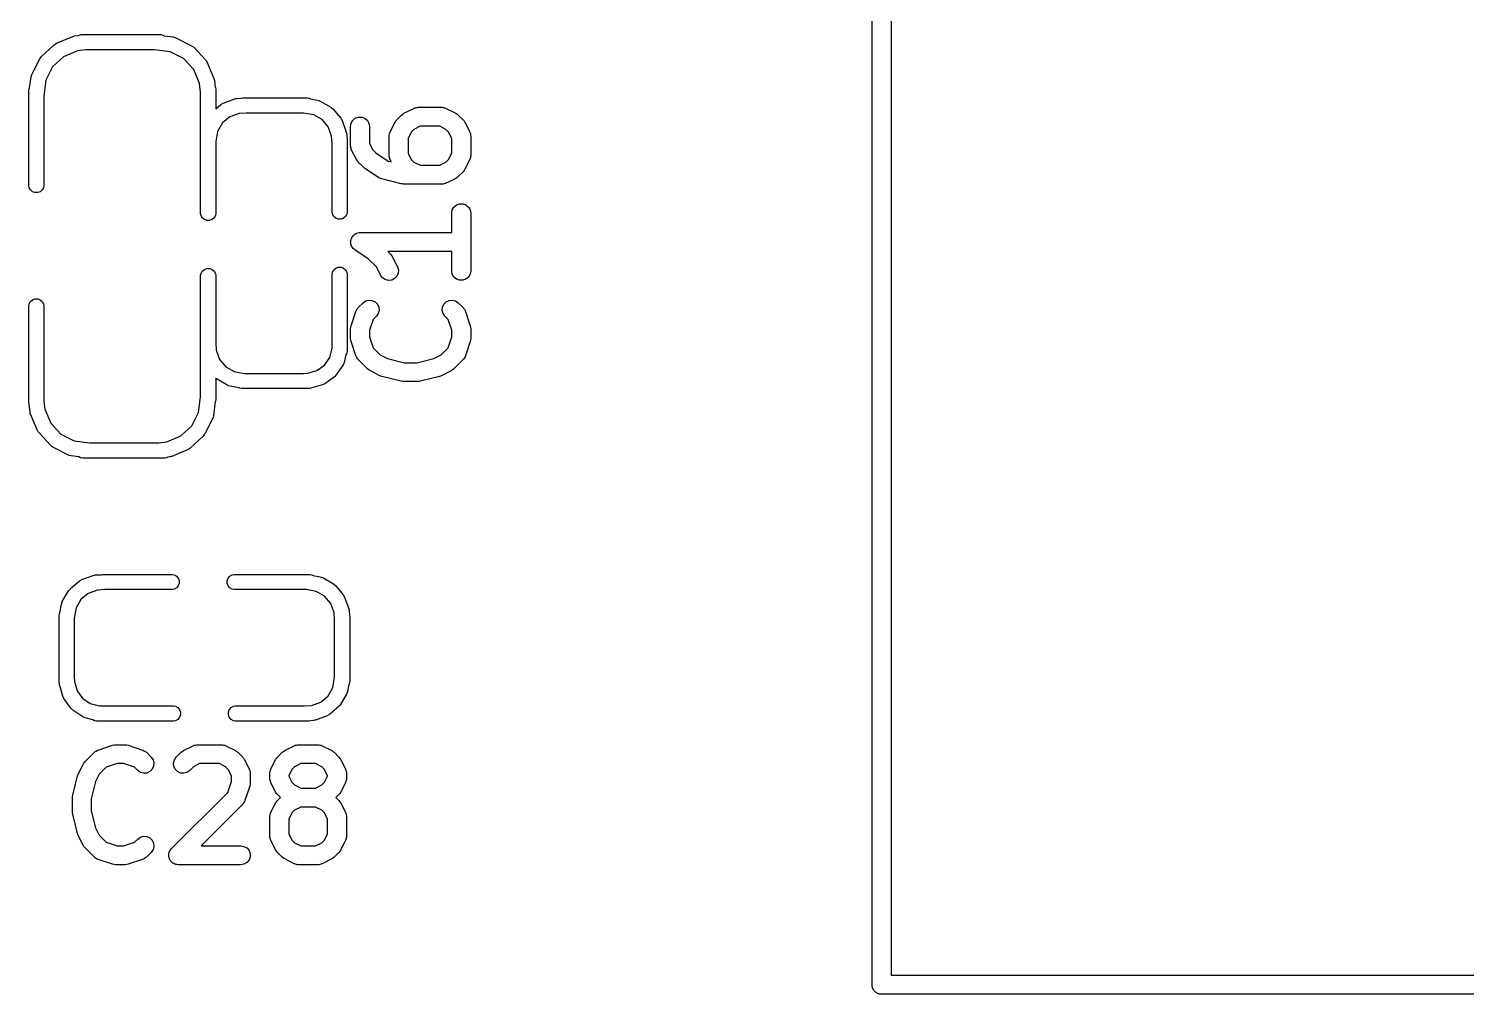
# Model space of a CAD drawing. Extents: x 553.3 to 630.8, y 408.7 to 458.1.
# Drawn here: x 553.4 to 564.77, y 441.85 to 449.49 of the extents above; entities that cross this region are included whole.
import ezdxf

# ---------------------------------------------------------------- set-up
doc = ezdxf.new("R2010")
doc.units = 0
doc.header["$MEASUREMENT"] = 0
doc.layers.add('BLACK', color=7, linetype='CONTINUOUS')

msp = doc.modelspace()

# ---------------------------------------------------------------- linework, layer by layer
at = {"layer": 'BLACK', "linetype": 'CONTINUOUS'}
for p, q in [((560.073, 441.937), (560.073, 453.721)), ((560.223, 453.693), (560.223, 441.999)), ((553.619, 449.372), (553.748, 449.426)), ((553.748, 449.426), (553.756, 449.428)), ((553.756, 449.428), (553.763, 449.43)), ((553.763, 449.43), (553.793, 449.434)), ((553.793, 449.434), (553.799, 449.437)), ((553.799, 449.437), (553.815, 449.44)), ((553.815, 449.44), (554.445, 449.44)), ((554.445, 449.44), (554.461, 449.437)), ((554.461, 449.437), (554.471, 449.431)), ((554.471, 449.431), (554.545, 449.422)), ((554.545, 449.422), (554.565, 449.416)), ((554.565, 449.416), (554.565, 449.416)), ((554.565, 449.416), (554.689, 449.352)), ((553.5, 449.266), (553.602, 449.36)), ((553.602, 449.36), (553.61, 449.365)), ((553.602, 449.36), (553.602, 449.36)), ((553.61, 449.365), (553.619, 449.372)), ((553.619, 449.372), (553.619, 449.372)), ((553.787, 449.312), (553.676, 449.265)), ((553.851, 449.32), (553.787, 449.312)), ((554.394, 449.32), (553.851, 449.32)), ((554.52, 449.304), (554.394, 449.32)), ((554.625, 449.25), (554.52, 449.304)), ((554.689, 449.352), (554.705, 449.34)), ((554.705, 449.34), (554.705, 449.34)), ((554.705, 449.34), (554.8, 449.238)), ((553.424, 449.125), (553.487, 449.249)), ((553.487, 449.249), (553.5, 449.266)), ((553.5, 449.266), (553.5, 449.266)), ((553.589, 449.185), (553.536, 449.08)), ((553.676, 449.265), (553.589, 449.185)), ((554.705, 449.164), (554.625, 449.25)), ((554.752, 449.053), (554.705, 449.164)), ((554.8, 449.238), (554.8, 449.238)), ((554.8, 449.238), (554.803, 449.234)), ((554.803, 449.234), (554.811, 449.22)), ((554.811, 449.22), (554.811, 449.22)), ((554.811, 449.22), (554.865, 449.092)), ((553.407, 449.018), (553.418, 449.105)), ((553.418, 449.105), (553.424, 449.125)), ((553.424, 449.125), (553.424, 449.125)), ((553.536, 449.08), (553.52, 448.956)), ((554.76, 448.986), (554.752, 449.053)), ((554.865, 449.092), (554.867, 449.084)), ((554.867, 449.084), (554.87, 449.076)), ((554.87, 449.076), (554.876, 449.022)), ((553.4, 448.995), (553.403, 449.011)), ((553.4, 448.245), (553.4, 448.995)), ((553.403, 449.011), (553.407, 449.018)), ((553.52, 448.956), (553.52, 448.245)), ((554.76, 448.625), (554.76, 448.986)), ((554.876, 449.022), (554.877, 449.021)), ((554.877, 449.021), (554.88, 449.005)), ((554.88, 449.005), (554.88, 448.854)), ((554.939, 448.899), (555.031, 448.932)), ((555.031, 448.932), (555.039, 448.934)), ((555.039, 448.934), (555.048, 448.936)), ((555.048, 448.936), (555.08, 448.937)), ((555.08, 448.937), (555.095, 448.94)), ((555.095, 448.94), (555.605, 448.94)), ((555.605, 448.94), (555.621, 448.937)), ((555.621, 448.937), (555.63, 448.932)), ((555.63, 448.932), (555.686, 448.922)), ((554.88, 448.854), (554.921, 448.888)), ((554.921, 448.888), (554.939, 448.899)), ((554.939, 448.899), (554.939, 448.899)), ((555.121, 448.82), (555.064, 448.816)), ((555.123, 448.82), (555.121, 448.82)), ((555.575, 448.82), (555.123, 448.82)), ((555.655, 448.806), (555.575, 448.82)), ((555.686, 448.922), (555.686, 448.922)), ((555.686, 448.922), (555.696, 448.919)), ((555.696, 448.919), (555.706, 448.915)), ((555.706, 448.915), (555.706, 448.915)), ((555.706, 448.915), (555.79, 448.866)), ((555.79, 448.866), (555.79, 448.866)), ((555.79, 448.866), (555.793, 448.864)), ((555.793, 448.864), (555.806, 448.853)), ((555.806, 448.853), (555.806, 448.853)), ((555.806, 448.853), (555.868, 448.779)), ((556.36, 448.811), (556.369, 448.819)), ((556.369, 448.819), (556.446, 448.857)), ((556.446, 448.857), (556.45, 448.858)), ((556.45, 448.858), (556.453, 448.86)), ((556.453, 448.86), (556.462, 448.862)), ((556.462, 448.862), (556.47, 448.864)), ((556.47, 448.864), (556.475, 448.864)), ((556.475, 448.864), (556.479, 448.865)), ((556.479, 448.865), (556.67, 448.865)), ((556.67, 448.865), (556.674, 448.864)), ((556.674, 448.864), (556.678, 448.864)), ((556.678, 448.864), (556.687, 448.862)), ((556.687, 448.862), (556.695, 448.86)), ((556.695, 448.86), (556.699, 448.858)), ((556.699, 448.858), (556.703, 448.857)), ((556.703, 448.857), (556.779, 448.819)), ((556.779, 448.819), (556.789, 448.811)), ((554.932, 448.741), (554.894, 448.675)), ((554.99, 448.79), (554.932, 448.741)), ((555.064, 448.816), (554.99, 448.79)), ((555.721, 448.768), (555.655, 448.806)), ((555.77, 448.71), (555.721, 448.768)), ((555.796, 448.636), (555.77, 448.71)), ((555.868, 448.779), (555.879, 448.761)), ((555.879, 448.761), (555.879, 448.761)), ((555.879, 448.761), (555.912, 448.669)), ((555.947, 448.713), (555.951, 448.739)), ((555.947, 448.561), (555.947, 448.713)), ((555.951, 448.739), (555.964, 448.762)), ((555.964, 448.762), (555.984, 448.778)), ((555.984, 448.778), (556.009, 448.787)), ((556.009, 448.787), (556.035, 448.787)), ((556.035, 448.787), (556.059, 448.778)), ((556.059, 448.778), (556.079, 448.762)), ((556.079, 448.762), (556.092, 448.739)), ((556.092, 448.739), (556.097, 448.713)), ((556.097, 448.713), (556.097, 448.579)), ((556.26, 448.671), (556.298, 448.747)), ((556.298, 448.747), (556.305, 448.757)), ((556.305, 448.757), (556.312, 448.766)), ((556.312, 448.766), (556.35, 448.804)), ((556.35, 448.804), (556.36, 448.811)), ((556.497, 448.715), (556.447, 448.69)), ((556.652, 448.715), (556.497, 448.715)), ((556.701, 448.69), (556.652, 448.715)), ((556.789, 448.811), (556.799, 448.804)), ((556.799, 448.804), (556.837, 448.766)), ((556.837, 448.766), (556.844, 448.757)), ((556.844, 448.757), (556.851, 448.747)), ((556.851, 448.747), (556.889, 448.671)), ((554.76, 448.025), (554.76, 448.625)), ((554.76, 448.625), (554.76, 448.625)), ((554.894, 448.675), (554.88, 448.595)), ((554.88, 448.595), (554.88, 448.025)), ((555.8, 448.579), (555.796, 448.636)), ((555.912, 448.669), (555.914, 448.661)), ((555.914, 448.661), (555.916, 448.652)), ((555.916, 448.652), (555.917, 448.632)), ((555.917, 448.632), (555.917, 448.631)), ((555.917, 448.631), (555.92, 448.615)), ((555.92, 448.615), (555.92, 448.035)), ((556.252, 448.646), (556.255, 448.654)), ((556.252, 448.641), (556.252, 448.646)), ((556.252, 448.637), (556.252, 448.641)), ((556.252, 448.485), (556.252, 448.637)), ((556.255, 448.654), (556.256, 448.663)), ((556.256, 448.663), (556.258, 448.667)), ((556.258, 448.667), (556.26, 448.671)), ((556.426, 448.669), (556.402, 448.619)), ((556.402, 448.619), (556.402, 448.502)), ((556.447, 448.69), (556.426, 448.669)), ((556.722, 448.669), (556.701, 448.69)), ((556.747, 448.619), (556.722, 448.669)), ((556.747, 448.502), (556.747, 448.619)), ((556.889, 448.671), (556.89, 448.667)), ((556.89, 448.667), (556.892, 448.663)), ((556.892, 448.663), (556.894, 448.654)), ((556.894, 448.654), (556.896, 448.646)), ((556.896, 448.646), (556.896, 448.641)), ((556.896, 448.641), (556.897, 448.637)), ((556.897, 448.637), (556.897, 448.485)), ((555.8, 448.577), (555.8, 448.579)), ((555.8, 448.035), (555.8, 448.577)), ((555.948, 448.557), (555.947, 448.561)), ((555.947, 448.552), (555.948, 448.557)), ((555.95, 448.544), (555.947, 448.552)), ((555.951, 448.535), (555.95, 448.544)), ((555.954, 448.532), (555.951, 448.535)), ((555.955, 448.527), (555.954, 448.532)), ((555.993, 448.451), (555.955, 448.527)), ((556.097, 448.579), (556.122, 448.529)), ((556.122, 448.529), (556.146, 448.505)), ((556.146, 448.505), (556.243, 448.44)), ((556.252, 448.481), (556.252, 448.485)), ((556.252, 448.476), (556.252, 448.481)), ((556.402, 448.502), (556.426, 448.453)), ((556.722, 448.453), (556.747, 448.502)), ((556.897, 448.485), (556.896, 448.481)), ((556.896, 448.481), (556.896, 448.476)), ((556, 448.442), (555.993, 448.451)), ((556.007, 448.432), (556, 448.442)), ((556.045, 448.394), (556.007, 448.432)), ((556.051, 448.389), (556.045, 448.394)), ((556.056, 448.384), (556.051, 448.389)), ((556.171, 448.308), (556.056, 448.384)), ((556.243, 448.44), (556.268, 448.434)), ((556.255, 448.468), (556.252, 448.476)), ((556.256, 448.459), (556.255, 448.468)), ((556.258, 448.455), (556.256, 448.459)), ((556.26, 448.451), (556.258, 448.455)), ((556.268, 448.434), (556.26, 448.451)), ((556.426, 448.453), (556.447, 448.432)), ((556.447, 448.432), (556.497, 448.407)), ((556.497, 448.407), (556.652, 448.407)), ((556.652, 448.407), (556.701, 448.432)), ((556.701, 448.432), (556.722, 448.453)), ((556.844, 448.365), (556.837, 448.356)), ((556.851, 448.375), (556.844, 448.365)), ((556.889, 448.451), (556.851, 448.375)), ((556.89, 448.455), (556.889, 448.451)), ((556.892, 448.459), (556.89, 448.455)), ((556.894, 448.468), (556.892, 448.459)), ((556.896, 448.476), (556.894, 448.468)), ((556.182, 448.303), (556.171, 448.308)), ((556.194, 448.298), (556.182, 448.303)), ((556.347, 448.26), (556.194, 448.298)), ((556.356, 448.259), (556.347, 448.26)), ((556.365, 448.257), (556.356, 448.259)), ((556.67, 448.257), (556.365, 448.257)), ((556.674, 448.258), (556.67, 448.257)), ((556.678, 448.258), (556.674, 448.258)), ((556.687, 448.26), (556.678, 448.258)), ((556.695, 448.262), (556.687, 448.26)), ((556.699, 448.264), (556.695, 448.262)), ((556.703, 448.265), (556.699, 448.264)), ((556.779, 448.303), (556.703, 448.265)), ((556.789, 448.311), (556.779, 448.303)), ((556.799, 448.317), (556.789, 448.311)), ((556.837, 448.356), (556.799, 448.317)), ((553.403, 448.229), (553.4, 448.245)), ((553.413, 448.211), (553.403, 448.229)), ((553.43, 448.197), (553.413, 448.211)), ((553.449, 448.19), (553.43, 448.197)), ((553.471, 448.19), (553.449, 448.19)), ((553.49, 448.197), (553.471, 448.19)), ((553.507, 448.211), (553.49, 448.197)), ((553.517, 448.229), (553.507, 448.211)), ((553.52, 448.245), (553.517, 448.229)), ((554.763, 448.009), (554.76, 448.025)), ((554.88, 448.025), (554.877, 448.009)), ((555.803, 448.019), (555.8, 448.035)), ((555.92, 448.035), (555.917, 448.019)), ((556.747, 448.028), (556.751, 448.053)), ((556.747, 447.874), (556.747, 448.028)), ((556.751, 448.053), (556.764, 448.076)), ((556.764, 448.076), (556.784, 448.093)), ((556.784, 448.093), (556.809, 448.101)), ((556.809, 448.101), (556.835, 448.101)), ((556.835, 448.101), (556.859, 448.093)), ((556.859, 448.093), (556.879, 448.076)), ((556.879, 448.076), (556.892, 448.053)), ((556.892, 448.053), (556.897, 448.028)), ((556.897, 448.028), (556.897, 447.57)), ((554.773, 447.991), (554.763, 448.009)), ((554.79, 447.977), (554.773, 447.991)), ((554.809, 447.97), (554.79, 447.977)), ((554.831, 447.97), (554.809, 447.97)), ((554.85, 447.977), (554.831, 447.97)), ((554.867, 447.991), (554.85, 447.977)), ((554.877, 448.009), (554.867, 447.991)), ((555.813, 448.001), (555.803, 448.019)), ((555.83, 447.987), (555.813, 448.001)), ((555.849, 447.98), (555.83, 447.987)), ((555.871, 447.98), (555.849, 447.98)), ((555.89, 447.987), (555.871, 447.98)), ((555.907, 448.001), (555.89, 447.987)), ((555.917, 448.019), (555.907, 448.001)), ((555.947, 447.804), (555.948, 447.808)), ((555.948, 447.795), (555.947, 447.804)), ((555.948, 447.812), (555.951, 447.82)), ((555.948, 447.808), (555.948, 447.812)), ((555.948, 447.786), (555.948, 447.795)), ((555.951, 447.82), (555.953, 447.829)), ((555.953, 447.829), (555.956, 447.833)), ((555.956, 447.833), (555.957, 447.837)), ((555.957, 447.837), (555.963, 447.843)), ((555.963, 447.843), (555.968, 447.851)), ((555.968, 447.851), (555.971, 447.853)), ((555.971, 447.853), (555.974, 447.856)), ((555.974, 447.856), (555.981, 447.861)), ((555.981, 447.861), (555.989, 447.866)), ((555.989, 447.866), (555.993, 447.867)), ((555.993, 447.867), (555.996, 447.87)), ((555.996, 447.87), (556.005, 447.871)), ((556.005, 447.871), (556.014, 447.874)), ((556.014, 447.874), (556.018, 447.873)), ((556.018, 447.873), (556.022, 447.874)), ((556.022, 447.874), (556.747, 447.874)), ((555.949, 447.782), (555.948, 447.786)), ((555.95, 447.778), (555.949, 447.782)), ((555.954, 447.77), (555.95, 447.778)), ((555.957, 447.762), (555.954, 447.77)), ((555.96, 447.758), (555.957, 447.762)), ((555.961, 447.755), (555.96, 447.758)), ((555.968, 447.748), (555.961, 447.755)), ((555.974, 447.742), (555.968, 447.748)), ((555.977, 447.74), (555.974, 447.742)), ((555.98, 447.737), (555.977, 447.74)), ((556.088, 447.665), (555.98, 447.737)), ((556.747, 447.724), (556.241, 447.724)), ((556.241, 447.724), (556.265, 447.7)), ((556.265, 447.7), (556.272, 447.69)), ((556.272, 447.69), (556.279, 447.68)), ((556.747, 447.57), (556.747, 447.724)), ((554.763, 447.551), (554.773, 447.569)), ((554.773, 447.569), (554.79, 447.583)), ((554.79, 447.583), (554.809, 447.59)), ((554.809, 447.59), (554.831, 447.59)), ((554.831, 447.59), (554.85, 447.583)), ((554.85, 447.583), (554.867, 447.569)), ((554.867, 447.569), (554.877, 447.551)), ((555.803, 447.561), (555.813, 447.579)), ((555.813, 447.579), (555.83, 447.593)), ((555.83, 447.593), (555.849, 447.6)), ((555.849, 447.6), (555.871, 447.6)), ((555.871, 447.6), (555.89, 447.593)), ((555.89, 447.593), (555.907, 447.579)), ((555.907, 447.579), (555.917, 447.561)), ((556.151, 447.602), (556.088, 447.665)), ((556.183, 447.537), (556.151, 447.602)), ((556.279, 447.68), (556.318, 447.604)), ((556.318, 447.604), (556.325, 447.579)), ((556.325, 447.579), (556.323, 447.553)), ((556.751, 447.545), (556.747, 447.57)), ((556.897, 447.57), (556.892, 447.545)), ((554.76, 447.535), (554.763, 447.551)), ((554.76, 447.305), (554.76, 447.535)), ((554.877, 447.551), (554.88, 447.535)), ((554.88, 447.535), (554.88, 447.003)), ((555.8, 447.545), (555.803, 447.561)), ((555.8, 446.961), (555.8, 447.545)), ((555.917, 447.561), (555.92, 447.545)), ((555.92, 447.545), (555.92, 446.935)), ((556.199, 447.516), (556.183, 447.537)), ((556.221, 447.502), (556.199, 447.516)), ((556.246, 447.496), (556.221, 447.502)), ((556.272, 447.499), (556.246, 447.496)), ((556.295, 447.51), (556.272, 447.499)), ((556.313, 447.529), (556.295, 447.51)), ((556.323, 447.553), (556.313, 447.529)), ((556.764, 447.522), (556.751, 447.545)), ((556.784, 447.506), (556.764, 447.522)), ((556.809, 447.497), (556.784, 447.506)), ((556.835, 447.497), (556.809, 447.497)), ((556.859, 447.506), (556.835, 447.497)), ((556.879, 447.522), (556.859, 447.506)), ((556.892, 447.545), (556.879, 447.522)), ((553.413, 447.329), (553.43, 447.343)), ((553.43, 447.343), (553.449, 447.35)), ((553.449, 447.35), (553.471, 447.35)), ((553.471, 447.35), (553.49, 447.343)), ((553.49, 447.343), (553.507, 447.329)), ((556.066, 447.334), (556.092, 447.34)), ((556.092, 447.34), (556.118, 447.338)), ((556.726, 447.338), (556.752, 447.34)), ((556.752, 447.34), (556.777, 447.334)), ((553.4, 447.295), (553.403, 447.311)), ((553.4, 446.535), (553.4, 447.295)), ((553.403, 447.311), (553.413, 447.329)), ((553.507, 447.329), (553.517, 447.311)), ((553.517, 447.311), (553.52, 447.295)), ((553.52, 447.295), (553.52, 446.541)), ((554.76, 446.574), (554.76, 447.305)), ((555.951, 447.137), (555.989, 447.251)), ((555.989, 447.251), (555.991, 447.255)), ((555.991, 447.255), (555.992, 447.259)), ((555.992, 447.259), (555.997, 447.267)), ((555.997, 447.267), (556.001, 447.274)), ((556.001, 447.274), (556.004, 447.277)), ((556.004, 447.277), (556.007, 447.281)), ((556.007, 447.281), (556.045, 447.319)), ((556.045, 447.319), (556.066, 447.334)), ((556.118, 447.338), (556.141, 447.327)), ((556.141, 447.327), (556.16, 447.309)), ((556.166, 447.234), (556.151, 447.213)), ((556.16, 447.309), (556.171, 447.285)), ((556.173, 447.259), (556.166, 447.234)), ((556.171, 447.285), (556.173, 447.259)), ((556.671, 447.259), (556.673, 447.285)), ((556.678, 447.234), (556.671, 447.259)), ((556.673, 447.285), (556.684, 447.309)), ((556.693, 447.213), (556.678, 447.234)), ((556.684, 447.309), (556.703, 447.327)), ((556.703, 447.327), (556.726, 447.338)), ((556.777, 447.334), (556.799, 447.319)), ((556.799, 447.319), (556.837, 447.281)), ((556.837, 447.281), (556.839, 447.277)), ((556.839, 447.277), (556.843, 447.274)), ((556.843, 447.274), (556.847, 447.267)), ((556.847, 447.267), (556.852, 447.259)), ((556.852, 447.259), (556.853, 447.255)), ((556.853, 447.255), (556.855, 447.251)), ((556.855, 447.251), (556.893, 447.137)), ((555.947, 447.113), (555.949, 447.125)), ((555.947, 447.037), (555.947, 447.113)), ((555.949, 447.125), (555.951, 447.137)), ((556.126, 447.187), (556.097, 447.101)), ((556.151, 447.213), (556.126, 447.187)), ((556.718, 447.187), (556.693, 447.213)), ((556.747, 447.101), (556.718, 447.187)), ((556.893, 447.137), (556.895, 447.125)), ((556.895, 447.125), (556.897, 447.113)), ((556.897, 447.113), (556.897, 447.037)), ((554.88, 447.003), (554.88, 447.001)), ((554.88, 447.001), (554.884, 446.944)), ((555.949, 447.025), (555.947, 447.037)), ((555.951, 447.013), (555.949, 447.025)), ((555.989, 446.899), (555.951, 447.013)), ((556.097, 447.101), (556.097, 447.049)), ((556.097, 447.049), (556.126, 446.963)), ((556.718, 446.963), (556.747, 447.049)), ((556.747, 447.049), (556.747, 447.101)), ((556.893, 447.013), (556.855, 446.899)), ((556.895, 447.025), (556.893, 447.013)), ((556.897, 447.037), (556.895, 447.025)), ((554.884, 446.944), (554.91, 446.87)), ((555.74, 446.825), (555.781, 446.886)), ((555.781, 446.886), (555.8, 446.961)), ((555.91, 446.907), (555.895, 446.847)), ((555.917, 446.919), (555.91, 446.907)), ((555.92, 446.935), (555.917, 446.919)), ((555.991, 446.895), (555.989, 446.899)), ((555.992, 446.891), (555.991, 446.895)), ((555.997, 446.884), (555.992, 446.891)), ((556.126, 446.963), (556.181, 446.908)), ((556.181, 446.908), (556.239, 446.879)), ((556.605, 446.879), (556.663, 446.908)), ((556.663, 446.908), (556.718, 446.963)), ((556.852, 446.891), (556.847, 446.884)), ((556.853, 446.895), (556.852, 446.891)), ((556.855, 446.899), (556.853, 446.895)), ((554.91, 446.87), (554.959, 446.812)), ((554.959, 446.812), (555.025, 446.774)), ((555.025, 446.774), (555.105, 446.76)), ((555.607, 446.761), (555.68, 446.782)), ((555.68, 446.782), (555.74, 446.825)), ((555.887, 446.828), (555.833, 446.749)), ((555.895, 446.847), (555.887, 446.828)), ((555.887, 446.828), (555.887, 446.828)), ((556.001, 446.876), (555.997, 446.884)), ((556.004, 446.873), (556.001, 446.876)), ((556.007, 446.87), (556.004, 446.873)), ((556.083, 446.794), (556.007, 446.87)), ((556.093, 446.787), (556.083, 446.794)), ((556.103, 446.78), (556.093, 446.787)), ((556.179, 446.741), (556.103, 446.78)), ((556.239, 446.879), (556.374, 446.845)), ((556.374, 446.845), (556.47, 446.845)), ((556.47, 446.845), (556.605, 446.879)), ((556.741, 446.78), (556.665, 446.741)), ((556.751, 446.787), (556.741, 446.78)), ((556.761, 446.794), (556.751, 446.787)), ((556.837, 446.87), (556.761, 446.794)), ((556.839, 446.873), (556.837, 446.87)), ((556.843, 446.876), (556.839, 446.873)), ((556.847, 446.884), (556.843, 446.876)), ((554.881, 446.721), (554.88, 446.722)), ((554.88, 446.722), (554.88, 446.555)), ((554.89, 446.714), (554.881, 446.721)), ((554.974, 446.665), (554.89, 446.714)), ((554.89, 446.714), (554.89, 446.714)), ((554.981, 446.662), (554.974, 446.665)), ((554.974, 446.665), (554.974, 446.665)), ((554.994, 446.658), (554.981, 446.662)), ((555.065, 446.645), (554.994, 446.658)), ((554.994, 446.658), (554.994, 446.658)), ((555.105, 446.76), (555.57, 446.76)), ((555.57, 446.76), (555.607, 446.761)), ((555.723, 446.669), (555.632, 446.643)), ((555.742, 446.678), (555.723, 446.669)), ((555.819, 446.734), (555.742, 446.678)), ((555.742, 446.678), (555.742, 446.678)), ((555.833, 446.749), (555.819, 446.734)), ((556.187, 446.739), (556.179, 446.741)), ((556.194, 446.736), (556.187, 446.739)), ((556.347, 446.698), (556.194, 446.736)), ((556.356, 446.697), (556.347, 446.698)), ((556.365, 446.695), (556.356, 446.697)), ((556.479, 446.695), (556.365, 446.695)), ((556.488, 446.697), (556.479, 446.695)), ((556.497, 446.698), (556.488, 446.697)), ((556.65, 446.736), (556.497, 446.698)), ((556.657, 446.739), (556.65, 446.736)), ((556.665, 446.741), (556.657, 446.739)), ((554.744, 446.45), (554.76, 446.574)), ((554.88, 446.555), (554.877, 446.539)), ((555.069, 446.643), (555.065, 446.645)), ((555.085, 446.64), (555.069, 446.643)), ((555.585, 446.64), (555.085, 446.64)), ((555.587, 446.64), (555.585, 446.64)), ((555.617, 446.641), (555.587, 446.64)), ((555.624, 446.642), (555.617, 446.641)), ((555.632, 446.643), (555.624, 446.642)), ((553.4, 446.534), (553.4, 446.535)), ((553.4, 446.532), (553.4, 446.534)), ((553.41, 446.453), (553.4, 446.532)), ((553.412, 446.446), (553.41, 446.453)), ((553.414, 446.438), (553.412, 446.446)), ((553.468, 446.309), (553.414, 446.438)), ((553.52, 446.541), (553.528, 446.477)), ((553.528, 446.477), (553.575, 446.366)), ((554.691, 446.345), (554.744, 446.45)), ((554.876, 446.538), (554.862, 446.425)), ((554.877, 446.539), (554.876, 446.538)), ((553.575, 446.366), (553.655, 446.279)), ((554.604, 446.265), (554.691, 446.345)), ((554.856, 446.405), (554.793, 446.281)), ((554.858, 446.409), (554.856, 446.405)), ((554.856, 446.405), (554.856, 446.405)), ((554.862, 446.425), (554.858, 446.409)), ((554.862, 446.425), (554.862, 446.425)), ((553.475, 446.298), (553.468, 446.309)), ((553.468, 446.309), (553.468, 446.309)), ((553.48, 446.292), (553.475, 446.298)), ((553.574, 446.19), (553.48, 446.292)), ((553.48, 446.292), (553.48, 446.292)), ((553.655, 446.279), (553.76, 446.226)), ((553.76, 446.226), (553.884, 446.21)), ((553.884, 446.21), (554.429, 446.21)), ((554.429, 446.21), (554.493, 446.218)), ((554.493, 446.218), (554.604, 446.265)), ((554.78, 446.264), (554.678, 446.17)), ((554.789, 446.276), (554.78, 446.264)), ((554.78, 446.264), (554.78, 446.264)), ((554.793, 446.281), (554.789, 446.276)), ((554.793, 446.281), (554.793, 446.281)), ((553.581, 446.185), (553.574, 446.19)), ((553.574, 446.19), (553.574, 446.19)), ((553.591, 446.177), (553.581, 446.185)), ((553.715, 446.114), (553.591, 446.177)), ((553.591, 446.177), (553.591, 446.177)), ((553.719, 446.112), (553.715, 446.114)), ((553.715, 446.114), (553.715, 446.114)), ((553.735, 446.108), (553.719, 446.112)), ((553.797, 446.1), (553.735, 446.108)), ((553.735, 446.108), (553.735, 446.108)), ((553.809, 446.093), (553.797, 446.1)), ((553.825, 446.09), (553.809, 446.093)), ((554.475, 446.09), (553.825, 446.09)), ((554.491, 446.093), (554.475, 446.09)), ((554.5, 446.098), (554.491, 446.093)), ((554.517, 446.1), (554.5, 446.098)), ((554.524, 446.102), (554.517, 446.1)), ((554.532, 446.104), (554.524, 446.102)), ((554.661, 446.158), (554.532, 446.104)), ((554.674, 446.167), (554.661, 446.158)), ((554.661, 446.158), (554.661, 446.158)), ((554.678, 446.17), (554.674, 446.167)), ((554.678, 446.17), (554.678, 446.17)), ((553.727, 445.056), (553.801, 445.118)), ((553.801, 445.118), (553.819, 445.129)), ((553.819, 445.129), (553.911, 445.162)), ((553.819, 445.129), (553.819, 445.129)), ((553.911, 445.162), (553.919, 445.164)), ((553.919, 445.164), (553.928, 445.166)), ((553.928, 445.166), (553.975, 445.168)), ((553.975, 445.168), (553.985, 445.17)), ((553.985, 445.17), (554.535, 445.17)), ((554.535, 445.17), (554.551, 445.167)), ((554.551, 445.167), (554.569, 445.157)), ((554.569, 445.157), (554.583, 445.14)), ((554.583, 445.08), (554.569, 445.063)), ((554.583, 445.14), (554.59, 445.121)), ((554.59, 445.099), (554.583, 445.08)), ((554.59, 445.121), (554.59, 445.099)), ((554.97, 445.121), (554.977, 445.14)), ((554.97, 445.099), (554.97, 445.121)), ((554.977, 445.08), (554.97, 445.099)), ((554.977, 445.14), (554.991, 445.157)), ((554.991, 445.063), (554.977, 445.08)), ((554.991, 445.157), (555.009, 445.167)), ((555.009, 445.167), (555.025, 445.17)), ((555.025, 445.17), (555.625, 445.17)), ((555.625, 445.17), (555.641, 445.167)), ((555.641, 445.167), (555.65, 445.162)), ((555.65, 445.162), (555.706, 445.152)), ((555.706, 445.152), (555.706, 445.152)), ((555.706, 445.152), (555.716, 445.149)), ((555.716, 445.149), (555.726, 445.145)), ((555.726, 445.145), (555.726, 445.145)), ((555.726, 445.145), (555.81, 445.096)), ((555.81, 445.096), (555.81, 445.096)), ((555.81, 445.096), (555.814, 445.093)), ((555.814, 445.093), (555.826, 445.083)), ((555.826, 445.083), (555.826, 445.083)), ((555.826, 445.083), (555.888, 445.009)), ((553.658, 444.936), (553.664, 444.954)), ((553.664, 444.954), (553.665, 444.956)), ((553.665, 444.956), (553.714, 445.04)), ((553.665, 444.956), (553.665, 444.956)), ((553.714, 445.04), (553.724, 445.052)), ((553.714, 445.04), (553.714, 445.04)), ((553.724, 445.052), (553.727, 445.056)), ((553.727, 445.056), (553.727, 445.056)), ((553.812, 444.971), (553.774, 444.905)), ((553.87, 445.02), (553.812, 444.971)), ((553.944, 445.046), (553.87, 445.02)), ((554.001, 445.05), (553.944, 445.046)), ((554.003, 445.05), (554.001, 445.05)), ((554.535, 445.05), (554.003, 445.05)), ((554.551, 445.053), (554.535, 445.05)), ((554.569, 445.063), (554.551, 445.053)), ((555.009, 445.053), (554.991, 445.063)), ((555.025, 445.05), (555.009, 445.053)), ((555.595, 445.05), (555.025, 445.05)), ((555.675, 445.036), (555.595, 445.05)), ((555.741, 444.998), (555.675, 445.036)), ((555.79, 444.94), (555.741, 444.998)), ((555.888, 445.009), (555.899, 444.991)), ((555.899, 444.991), (555.899, 444.991)), ((555.899, 444.991), (555.932, 444.899)), ((553.64, 444.845), (553.643, 444.861)), ((553.64, 444.345), (553.64, 444.845)), ((553.643, 444.861), (553.645, 444.865)), ((553.645, 444.865), (553.658, 444.936)), ((553.658, 444.936), (553.658, 444.936)), ((553.774, 444.905), (553.76, 444.825)), ((555.816, 444.866), (555.79, 444.94)), ((555.82, 444.809), (555.816, 444.866)), ((555.932, 444.899), (555.934, 444.891)), ((555.934, 444.891), (555.936, 444.882)), ((555.936, 444.882), (555.937, 444.85)), ((555.937, 444.85), (555.94, 444.835)), ((553.76, 444.825), (553.76, 444.36)), ((555.82, 444.807), (555.82, 444.809)), ((555.82, 444.355), (555.82, 444.807)), ((555.94, 444.835), (555.94, 444.325)), ((553.64, 444.343), (553.64, 444.345)), ((553.641, 444.313), (553.64, 444.343)), ((553.642, 444.306), (553.641, 444.313)), ((553.643, 444.298), (553.642, 444.306)), ((553.669, 444.207), (553.643, 444.298)), ((553.76, 444.36), (553.761, 444.323)), ((553.761, 444.323), (553.782, 444.25)), ((555.768, 444.209), (555.806, 444.275)), ((555.806, 444.275), (555.82, 444.355)), ((555.932, 444.3), (555.922, 444.244)), ((555.937, 444.309), (555.932, 444.3)), ((555.94, 444.325), (555.937, 444.309)), ((553.678, 444.188), (553.669, 444.207)), ((553.734, 444.111), (553.678, 444.188)), ((553.678, 444.188), (553.678, 444.188)), ((553.782, 444.25), (553.825, 444.19)), ((553.825, 444.19), (553.886, 444.149)), ((555.636, 444.134), (555.71, 444.16)), ((555.71, 444.16), (555.768, 444.209)), ((555.915, 444.224), (555.866, 444.14)), ((555.921, 444.24), (555.915, 444.224)), ((555.915, 444.224), (555.915, 444.224)), ((555.922, 444.244), (555.921, 444.24)), ((555.922, 444.244), (555.922, 444.244)), ((553.749, 444.097), (553.734, 444.111)), ((553.828, 444.043), (553.749, 444.097)), ((553.847, 444.035), (553.828, 444.043)), ((553.828, 444.043), (553.828, 444.043)), ((553.886, 444.149), (553.961, 444.13)), ((553.961, 444.13), (554.545, 444.13)), ((554.545, 444.13), (554.561, 444.127)), ((554.561, 444.127), (554.579, 444.117)), ((554.579, 444.117), (554.593, 444.1)), ((554.593, 444.1), (554.6, 444.081)), ((554.6, 444.059), (554.593, 444.04)), ((554.6, 444.081), (554.6, 444.059)), ((554.98, 444.081), (554.987, 444.1)), ((554.98, 444.059), (554.98, 444.081)), ((554.987, 444.04), (554.98, 444.059)), ((554.987, 444.1), (555.001, 444.117)), ((555.001, 444.117), (555.019, 444.127)), ((555.019, 444.127), (555.035, 444.13)), ((555.035, 444.13), (555.577, 444.13)), ((555.577, 444.13), (555.579, 444.13)), ((555.579, 444.13), (555.636, 444.134)), ((555.761, 444.051), (555.669, 444.018)), ((555.779, 444.062), (555.761, 444.051)), ((555.761, 444.051), (555.761, 444.051)), ((555.853, 444.124), (555.779, 444.062)), ((555.862, 444.134), (555.853, 444.124)), ((555.853, 444.124), (555.853, 444.124)), ((555.866, 444.14), (555.862, 444.134)), ((555.866, 444.14), (555.866, 444.14)), ((553.907, 444.02), (553.847, 444.035)), ((553.919, 444.013), (553.907, 444.02)), ((553.935, 444.01), (553.919, 444.013)), ((554.545, 444.01), (553.935, 444.01)), ((554.561, 444.013), (554.545, 444.01)), ((554.579, 444.023), (554.561, 444.013)), ((554.593, 444.04), (554.579, 444.023)), ((555.001, 444.023), (554.987, 444.04)), ((555.019, 444.013), (555.001, 444.023)), ((555.035, 444.01), (555.019, 444.013)), ((555.615, 444.01), (555.035, 444.01)), ((555.631, 444.013), (555.615, 444.01)), ((555.632, 444.013), (555.631, 444.013)), ((555.652, 444.014), (555.632, 444.013)), ((555.661, 444.016), (555.652, 444.014)), ((555.669, 444.018), (555.661, 444.016)), ((553.949, 443.781), (554.063, 443.819)), ((554.063, 443.819), (554.075, 443.821)), ((554.075, 443.821), (554.087, 443.823)), ((554.087, 443.823), (554.163, 443.823)), ((554.163, 443.823), (554.175, 443.821)), ((554.175, 443.821), (554.187, 443.819)), ((554.187, 443.819), (554.301, 443.781)), ((554.625, 443.777), (554.701, 443.815)), ((554.701, 443.815), (554.705, 443.816)), ((554.705, 443.816), (554.709, 443.819)), ((554.709, 443.819), (554.718, 443.82)), ((554.718, 443.82), (554.726, 443.823)), ((554.726, 443.823), (554.731, 443.822)), ((554.731, 443.822), (554.735, 443.823)), ((554.735, 443.823), (554.925, 443.823)), ((554.925, 443.823), (554.929, 443.822)), ((554.929, 443.822), (554.934, 443.823)), ((554.934, 443.823), (554.942, 443.82)), ((554.942, 443.82), (554.951, 443.819)), ((554.951, 443.819), (554.955, 443.816)), ((554.955, 443.816), (554.959, 443.815)), ((554.959, 443.815), (555.035, 443.777)), ((555.425, 443.777), (555.501, 443.815)), ((555.501, 443.815), (555.505, 443.816)), ((555.505, 443.816), (555.509, 443.819)), ((555.509, 443.819), (555.518, 443.82)), ((555.518, 443.82), (555.526, 443.823)), ((555.526, 443.823), (555.531, 443.822)), ((555.531, 443.822), (555.535, 443.823)), ((555.535, 443.823), (555.687, 443.823)), ((555.687, 443.823), (555.691, 443.822)), ((555.691, 443.822), (555.696, 443.823)), ((555.696, 443.823), (555.704, 443.82)), ((555.704, 443.82), (555.713, 443.819)), ((555.713, 443.819), (555.717, 443.816)), ((555.717, 443.816), (555.721, 443.815)), ((555.721, 443.815), (555.797, 443.777)), ((553.844, 443.687), (553.92, 443.763)), ((553.92, 443.763), (553.923, 443.766)), ((553.923, 443.766), (553.926, 443.769)), ((553.926, 443.769), (553.934, 443.773)), ((553.934, 443.773), (553.941, 443.778)), ((553.941, 443.778), (553.945, 443.779)), ((553.945, 443.779), (553.949, 443.781)), ((554.301, 443.781), (554.305, 443.779)), ((554.305, 443.779), (554.309, 443.778)), ((554.309, 443.778), (554.317, 443.773)), ((554.317, 443.773), (554.324, 443.769)), ((554.324, 443.769), (554.327, 443.766)), ((554.327, 443.766), (554.331, 443.763)), ((554.331, 443.763), (554.369, 443.725)), ((554.369, 443.725), (554.384, 443.704)), ((554.384, 443.704), (554.39, 443.678)), ((554.546, 443.678), (554.553, 443.704)), ((554.553, 443.704), (554.567, 443.725)), ((554.567, 443.725), (554.606, 443.763)), ((554.606, 443.763), (554.615, 443.77)), ((554.615, 443.77), (554.625, 443.777)), ((555.035, 443.777), (555.045, 443.77)), ((555.045, 443.77), (555.054, 443.763)), ((555.054, 443.763), (555.093, 443.725)), ((555.093, 443.725), (555.099, 443.715)), ((555.099, 443.715), (555.107, 443.705)), ((555.107, 443.705), (555.145, 443.629)), ((555.315, 443.629), (555.353, 443.705)), ((555.353, 443.705), (555.361, 443.715)), ((555.361, 443.715), (555.367, 443.725)), ((555.367, 443.725), (555.406, 443.763)), ((555.406, 443.763), (555.415, 443.77)), ((555.415, 443.77), (555.425, 443.777)), ((555.797, 443.777), (555.807, 443.77)), ((555.807, 443.77), (555.816, 443.763)), ((555.816, 443.763), (555.854, 443.725)), ((555.854, 443.725), (555.861, 443.715)), ((555.861, 443.715), (555.869, 443.705)), ((555.869, 443.705), (555.907, 443.629)), ((553.789, 443.583), (553.791, 443.591)), ((553.791, 443.591), (553.83, 443.667)), ((553.83, 443.667), (553.837, 443.677)), ((553.837, 443.677), (553.844, 443.687)), ((553.958, 443.589), (553.929, 443.531)), ((554.013, 443.644), (553.958, 443.589)), ((554.099, 443.673), (554.013, 443.644)), ((554.151, 443.673), (554.099, 443.673)), ((554.237, 443.644), (554.151, 443.673)), ((554.263, 443.619), (554.237, 443.644)), ((554.284, 443.604), (554.263, 443.619)), ((554.309, 443.597), (554.284, 443.604)), ((554.335, 443.599), (554.309, 443.597)), ((554.359, 443.61), (554.335, 443.599)), ((554.377, 443.629), (554.359, 443.61)), ((554.388, 443.652), (554.377, 443.629)), ((554.39, 443.678), (554.388, 443.652)), ((554.548, 443.652), (554.546, 443.678)), ((554.559, 443.629), (554.548, 443.652)), ((554.577, 443.61), (554.559, 443.629)), ((554.601, 443.599), (554.577, 443.61)), ((554.627, 443.597), (554.601, 443.599)), ((554.652, 443.604), (554.627, 443.597)), ((554.674, 443.619), (554.652, 443.604)), ((554.703, 443.648), (554.674, 443.619)), ((554.752, 443.673), (554.703, 443.648)), ((554.908, 443.673), (554.752, 443.673)), ((554.957, 443.648), (554.908, 443.673)), ((554.978, 443.627), (554.957, 443.648)), ((555.003, 443.578), (554.978, 443.627)), ((555.145, 443.629), (555.146, 443.625)), ((555.146, 443.625), (555.148, 443.621)), ((555.148, 443.621), (555.15, 443.613)), ((555.15, 443.613), (555.152, 443.604)), ((555.152, 443.604), (555.152, 443.6)), ((555.152, 443.6), (555.153, 443.596)), ((555.153, 443.596), (555.153, 443.52)), ((555.307, 443.596), (555.308, 443.6)), ((555.307, 443.558), (555.307, 443.596)), ((555.308, 443.604), (555.31, 443.613)), ((555.308, 443.6), (555.308, 443.604)), ((555.31, 443.613), (555.312, 443.621)), ((555.312, 443.621), (555.314, 443.625)), ((555.314, 443.625), (555.315, 443.629)), ((555.482, 443.627), (555.457, 443.578)), ((555.503, 443.648), (555.482, 443.627)), ((555.552, 443.673), (555.503, 443.648)), ((555.669, 443.673), (555.552, 443.673)), ((555.719, 443.648), (555.669, 443.673)), ((555.74, 443.627), (555.719, 443.648)), ((555.765, 443.578), (555.74, 443.627)), ((555.907, 443.629), (555.908, 443.625)), ((555.908, 443.625), (555.91, 443.621)), ((555.91, 443.621), (555.912, 443.613)), ((555.912, 443.613), (555.914, 443.604)), ((555.914, 443.604), (555.914, 443.6)), ((555.914, 443.6), (555.915, 443.596)), ((555.915, 443.596), (555.915, 443.558)), ((553.748, 443.423), (553.786, 443.576)), ((553.786, 443.576), (553.789, 443.583)), ((553.929, 443.531), (553.895, 443.396)), ((554.974, 443.446), (555.003, 443.532)), ((555.003, 443.532), (555.003, 443.578)), ((555.149, 443.496), (555.111, 443.382)), ((555.151, 443.508), (555.149, 443.496)), ((555.153, 443.52), (555.151, 443.508)), ((555.308, 443.553), (555.307, 443.558)), ((555.308, 443.549), (555.308, 443.553)), ((555.31, 443.541), (555.308, 443.549)), ((555.312, 443.532), (555.31, 443.541)), ((555.314, 443.528), (555.312, 443.532)), ((555.315, 443.524), (555.314, 443.528)), ((555.353, 443.448), (555.315, 443.524)), ((555.457, 443.578), (555.457, 443.575)), ((555.457, 443.575), (555.482, 443.526)), ((555.482, 443.526), (555.503, 443.505)), ((555.503, 443.505), (555.552, 443.48)), ((555.552, 443.48), (555.669, 443.48)), ((555.669, 443.48), (555.719, 443.505)), ((555.719, 443.505), (555.74, 443.526)), ((555.74, 443.526), (555.765, 443.575)), ((555.765, 443.575), (555.765, 443.578)), ((555.907, 443.524), (555.869, 443.448)), ((555.908, 443.528), (555.907, 443.524)), ((555.91, 443.532), (555.908, 443.528)), ((555.912, 443.541), (555.91, 443.532)), ((555.914, 443.549), (555.912, 443.541)), ((555.915, 443.558), (555.914, 443.553)), ((555.914, 443.553), (555.914, 443.549)), ((553.745, 443.405), (553.747, 443.414)), ((553.745, 443.291), (553.745, 443.405)), ((553.747, 443.414), (553.748, 443.423)), ((553.895, 443.396), (553.895, 443.3)), ((554.529, 443.001), (554.974, 443.446)), ((555.098, 443.359), (555.095, 443.356)), ((555.102, 443.366), (555.098, 443.359)), ((555.107, 443.374), (555.102, 443.366)), ((555.109, 443.378), (555.107, 443.374)), ((555.111, 443.382), (555.109, 443.378)), ((555.315, 443.286), (555.353, 443.363)), ((555.361, 443.438), (555.353, 443.448)), ((555.353, 443.363), (555.361, 443.372)), ((555.367, 443.428), (555.361, 443.438)), ((555.361, 443.372), (555.367, 443.382)), ((555.391, 443.405), (555.367, 443.428)), ((555.367, 443.382), (555.391, 443.405)), ((555.854, 443.428), (555.831, 443.405)), ((555.831, 443.405), (555.854, 443.382)), ((555.861, 443.438), (555.854, 443.428)), ((555.854, 443.382), (555.861, 443.372)), ((555.869, 443.448), (555.861, 443.438)), ((555.861, 443.372), (555.869, 443.363)), ((555.869, 443.363), (555.907, 443.286)), ((553.747, 443.282), (553.745, 443.291)), ((553.748, 443.273), (553.747, 443.282)), ((553.786, 443.12), (553.748, 443.273)), ((553.895, 443.3), (553.929, 443.165)), ((555.093, 443.352), (554.763, 443.023)), ((555.095, 443.356), (555.093, 443.352)), ((555.307, 443.253), (555.308, 443.257)), ((555.307, 443.1), (555.307, 443.253)), ((555.308, 443.261), (555.31, 443.27)), ((555.308, 443.257), (555.308, 443.261)), ((555.31, 443.27), (555.312, 443.279)), ((555.312, 443.279), (555.314, 443.282)), ((555.314, 443.282), (555.315, 443.286)), ((555.482, 443.285), (555.457, 443.235)), ((555.503, 443.306), (555.482, 443.285)), ((555.552, 443.33), (555.503, 443.306)), ((555.669, 443.33), (555.552, 443.33)), ((555.719, 443.306), (555.669, 443.33)), ((555.74, 443.285), (555.719, 443.306)), ((555.765, 443.235), (555.74, 443.285)), ((555.907, 443.286), (555.908, 443.282)), ((555.908, 443.282), (555.91, 443.279)), ((555.91, 443.279), (555.912, 443.27)), ((555.912, 443.27), (555.914, 443.261)), ((555.914, 443.261), (555.914, 443.257)), ((555.914, 443.257), (555.915, 443.253)), ((555.915, 443.253), (555.915, 443.1)), ((553.929, 443.165), (553.958, 443.107)), ((555.457, 443.235), (555.457, 443.118)), ((555.765, 443.118), (555.765, 443.235)), ((553.789, 443.113), (553.786, 443.12)), ((553.791, 443.105), (553.789, 443.113)), ((553.83, 443.029), (553.791, 443.105)), ((553.837, 443.019), (553.83, 443.029)), ((553.844, 443.009), (553.837, 443.019)), ((553.958, 443.107), (554.013, 443.052)), ((554.013, 443.052), (554.099, 443.023)), ((554.099, 443.023), (554.151, 443.023)), ((554.151, 443.023), (554.237, 443.052)), ((554.237, 443.052), (554.263, 443.077)), ((554.263, 443.077), (554.284, 443.092)), ((554.284, 443.092), (554.309, 443.099)), ((554.309, 443.099), (554.335, 443.097)), ((554.335, 443.097), (554.359, 443.086)), ((554.359, 443.086), (554.377, 443.067)), ((554.377, 443.067), (554.388, 443.044)), ((554.39, 443.018), (554.384, 442.993)), ((554.388, 443.044), (554.39, 443.018)), ((554.763, 443.023), (555.078, 443.023)), ((555.078, 443.023), (555.103, 443.019)), ((555.103, 443.019), (555.126, 443.006)), ((555.308, 443.096), (555.307, 443.1)), ((555.308, 443.092), (555.308, 443.096)), ((555.31, 443.083), (555.308, 443.092)), ((555.312, 443.075), (555.31, 443.083)), ((555.314, 443.071), (555.312, 443.075)), ((555.315, 443.067), (555.314, 443.071)), ((555.353, 442.991), (555.315, 443.067)), ((555.457, 443.118), (555.482, 443.069)), ((555.482, 443.069), (555.503, 443.048)), ((555.503, 443.048), (555.552, 443.023)), ((555.552, 443.023), (555.669, 443.023)), ((555.669, 443.023), (555.719, 443.048)), ((555.719, 443.048), (555.74, 443.069)), ((555.74, 443.069), (555.765, 443.118)), ((555.907, 443.067), (555.869, 442.991)), ((555.908, 443.071), (555.907, 443.067)), ((555.91, 443.075), (555.908, 443.071)), ((555.912, 443.083), (555.91, 443.075)), ((555.914, 443.092), (555.912, 443.083)), ((555.915, 443.1), (555.914, 443.096)), ((555.914, 443.096), (555.914, 443.092)), ((553.92, 442.933), (553.844, 443.009)), ((553.923, 442.931), (553.92, 442.933)), ((553.926, 442.927), (553.923, 442.931)), ((553.934, 442.923), (553.926, 442.927)), ((553.941, 442.918), (553.934, 442.923)), ((553.945, 442.917), (553.941, 442.918)), ((553.949, 442.915), (553.945, 442.917)), ((554.063, 442.877), (553.949, 442.915)), ((554.301, 442.915), (554.187, 442.877)), ((554.305, 442.917), (554.301, 442.915)), ((554.309, 442.918), (554.305, 442.917)), ((554.317, 442.923), (554.309, 442.918)), ((554.324, 442.927), (554.317, 442.923)), ((554.327, 442.931), (554.324, 442.927)), ((554.331, 442.933), (554.327, 442.931)), ((554.369, 442.971), (554.331, 442.933)), ((554.384, 442.993), (554.369, 442.971)), ((554.508, 442.955), (554.509, 442.958)), ((554.509, 442.945), (554.508, 442.955)), ((554.509, 442.961), (554.512, 442.97)), ((554.509, 442.958), (554.509, 442.961)), ((554.509, 442.935), (554.509, 442.945)), ((554.51, 442.932), (554.509, 442.935)), ((554.51, 442.929), (554.51, 442.932)), ((554.514, 442.92), (554.51, 442.929)), ((554.512, 442.97), (554.514, 442.98)), ((554.514, 442.98), (554.516, 442.982)), ((554.517, 442.911), (554.514, 442.92)), ((554.516, 442.982), (554.517, 442.986)), ((554.517, 442.986), (554.524, 442.993)), ((554.52, 442.908), (554.517, 442.911)), ((554.521, 442.905), (554.52, 442.908)), ((554.528, 442.898), (554.521, 442.905)), ((554.524, 442.993), (554.529, 443.001)), ((555.126, 443.006), (555.143, 442.986)), ((555.143, 442.911), (555.126, 442.891)), ((555.143, 442.986), (555.151, 442.961)), ((555.151, 442.935), (555.143, 442.911)), ((555.151, 442.961), (555.151, 442.935)), ((555.361, 442.981), (555.353, 442.991)), ((555.367, 442.971), (555.361, 442.981)), ((555.406, 442.933), (555.367, 442.971)), ((555.415, 442.926), (555.406, 442.933)), ((555.425, 442.919), (555.415, 442.926)), ((555.501, 442.881), (555.425, 442.919)), ((555.797, 442.919), (555.721, 442.881)), ((555.807, 442.926), (555.797, 442.919)), ((555.816, 442.933), (555.807, 442.926)), ((555.854, 442.971), (555.816, 442.933)), ((555.861, 442.981), (555.854, 442.971)), ((555.869, 442.991), (555.861, 442.981)), ((554.075, 442.875), (554.063, 442.877)), ((554.087, 442.873), (554.075, 442.875)), ((554.163, 442.873), (554.087, 442.873)), ((554.175, 442.875), (554.163, 442.873)), ((554.187, 442.877), (554.175, 442.875)), ((554.534, 442.891), (554.528, 442.898)), ((554.537, 442.889), (554.534, 442.891)), ((554.539, 442.887), (554.537, 442.889)), ((554.548, 442.883), (554.539, 442.887)), ((554.557, 442.878), (554.548, 442.883)), ((554.56, 442.877), (554.557, 442.878)), ((554.563, 442.876), (554.56, 442.877)), ((554.573, 442.875), (554.563, 442.876)), ((554.582, 442.873), (554.573, 442.875)), ((555.078, 442.873), (554.582, 442.873)), ((555.103, 442.878), (555.078, 442.873)), ((555.126, 442.891), (555.103, 442.878)), ((555.505, 442.88), (555.501, 442.881)), ((555.509, 442.878), (555.505, 442.88)), ((555.518, 442.876), (555.509, 442.878)), ((555.526, 442.874), (555.518, 442.876)), ((555.531, 442.874), (555.526, 442.874)), ((555.535, 442.873), (555.531, 442.874)), ((555.687, 442.873), (555.535, 442.873)), ((555.691, 442.874), (555.687, 442.873)), ((555.696, 442.874), (555.691, 442.874)), ((555.704, 442.876), (555.696, 442.874)), ((555.713, 442.878), (555.704, 442.876)), ((555.717, 442.88), (555.713, 442.878)), ((555.721, 442.881), (555.717, 442.88)), ((560.223, 441.999), (576.073, 441.999)), ((560.073, 441.911), (560.073, 441.937)), ((560.076, 441.904), (560.073, 441.911)), ((560.077, 441.898), (560.076, 441.904)), ((560.08, 441.892), (560.077, 441.898)), ((560.082, 441.886), (560.08, 441.892)), ((560.087, 441.881), (560.082, 441.886)), ((560.09, 441.875), (560.087, 441.881)), ((560.095, 441.871), (560.09, 441.875)), ((560.099, 441.865), (560.095, 441.871)), ((560.105, 441.862), (560.099, 441.865)), ((560.11, 441.858), (560.105, 441.862)), ((560.116, 441.856), (560.11, 441.858)), ((560.122, 441.852), (560.116, 441.856)), ((560.129, 441.851), (560.122, 441.852)), ((560.135, 441.849), (560.129, 441.851)), ((560.142, 441.849), (560.135, 441.849)), ((576.155, 441.849), (560.142, 441.849)), ((560.142, 441.849), (560.142, 441.849))]:
    msp.add_line(p, q, dxfattribs=at)

doc.saveas('drawing.dxf')
